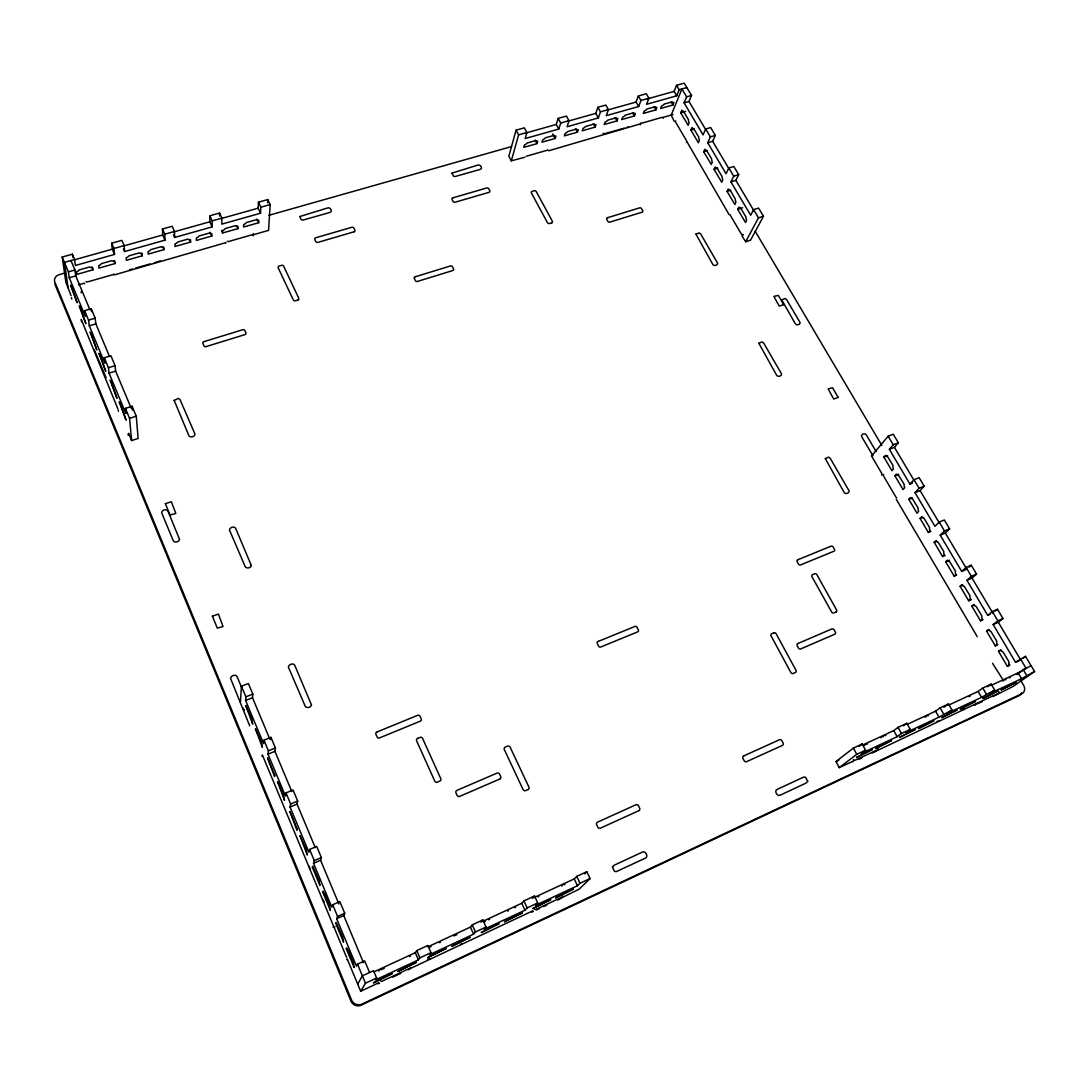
<?xml version="1.0" encoding="UTF-8"?>
<svg xmlns="http://www.w3.org/2000/svg" width="1089" height="1089" viewBox="0 0 1089 1089"><rect width="100%" height="100%" fill="white"/><g stroke="black" fill="none" stroke-linecap="round" stroke-linejoin="round"><path stroke-width="1.5" d="M173.519 234.87L174.676 237.456L212.151 226.88L209.823 221.788L209.837 215.758L219.57 213.049L221.911 218.14L221.829 224.13L260.516 213.213L260.829 207.209L258.447 202.173L267.771 199.573L270.154 204.596L268.575 230.378L253.261 234.775L253.22 235.796M211.838 235.973L211.729 233.563A3.648 1.919 -22.4 0 1 211.062 233.672L209.918 233.577A4.043 2.124 -22.4 0 1 209.197 233.087L198.96 236A4.07 2.137 -22 0 1 198.239 236.885L197.095 237.633A3.662 1.933 -22 0 1 196.415 237.906L196.333 240.438L211.824 236.041L210.095 232.243M212.151 226.88L212.178 220.876L209.837 215.758M219.529 216.044L219.57 213.049M222.592 232.978L222.741 230.446A3.635 1.906 -22.7 0 0 223.422 230.16L224.565 229.425A4.029 2.11 -22.6 0 0 225.287 228.54L235.415 225.668A4.016 2.11 -23.1 0 0 236.095 226.144L237.211 226.253A3.621 1.892 -23.1 0 0 237.892 226.144L237.919 228.622L222.592 232.978L221.435 230.46M225.75 243.364L225.763 242.656L114.059 274.973M963.86 708.367L962.54 709.974M260.516 213.213L258.147 208.19L258.447 202.173M258.706 222.646L258.719 220.237A3.594 1.879 -23.6 0 1 258.052 220.346L256.963 220.237A3.988 2.083 -23.6 0 1 256.296 219.747L246.264 222.592A4.002 2.096 -23.2 0 1 245.529 223.476L244.385 224.225A3.607 1.892 -23.2 0 1 243.718 224.497L243.514 227.029L258.692 222.728L256.936 218.984M267.581 202.799L267.771 199.573M240.438 702.201L241.431 686.206L248.374 683.524L252.811 694.101L252.512 697.777L269.881 739.254M291.798 791.553L274.945 751.356L275.408 747.98L270.957 737.362L263.974 740.166L263.592 743.583L245.597 700.472L245.869 696.81L241.431 686.206M249.708 725.859L231.099 679.754C228.636 676.269 236.218 673.152 237.239 677.045L242.289 689.133M252.662 723.913L251.627 718.74L245.733 705.522L252.648 723.94M92.933 269.827L92.633 267.336A3.798 1.987 -19.4 0 1 91.803 267.486L90.55 267.418A4.206 2.205 -19.4 0 1 89.72 266.941L78.925 270.004A4.233 2.219 -18.9 0 1 78.258 270.902L77.101 271.665A3.825 2.001 -19 0 1 76.393 271.951L76.611 274.469L92.933 269.827L91.816 267.213M262.381 747.231L261.36 742.113L255.398 728.718L262.367 747.245M94.362 349.964L106.096 377.652M115.08 263.538L114.74 261.074A3.771 1.974 -19.9 0 1 114.018 261.197L112.78 261.115A4.179 2.192 -19.9 0 1 111.976 260.639L101.277 263.674A4.206 2.205 -19.5 0 1 100.61 264.559L99.453 265.321A3.798 1.987 -19.5 0 1 98.745 265.607L98.908 268.125L115.08 263.538L113.95 260.938M315.293 847.623L297.052 804.118L297.678 801.068L293.023 789.988L285.999 792.901L285.454 796.005L267.989 754.16L268.411 750.797L263.974 740.166M270.671 739.649L270.957 737.362M142.291 255.792L142.128 253.301A3.73 1.96 -20.6 0 1 141.311 253.451L140.113 253.369A4.138 2.178 -20.6 0 1 139.324 252.893L128.761 255.888A4.165 2.192 -20.2 0 1 128.066 256.773L126.923 257.535A3.757 1.974 -20.2 0 1 126.215 257.807L126.31 260.339L142.291 255.792L141.162 253.22M163.963 249.64L163.745 247.176A3.703 1.947 -21.2 0 1 163.051 247.285L161.866 247.189A4.111 2.164 -21.2 0 1 161.104 246.713L150.636 249.68A4.138 2.164 -20.7 0 1 149.942 250.579L148.798 251.328A3.73 1.96 -20.8 0 1 148.104 251.613L148.145 254.132L163.963 249.64L162.833 247.08M190.602 242.071L190.466 239.594A3.675 1.933 -21.8 0 1 189.772 239.703L188.615 239.621A4.07 2.137 -21.9 0 1 187.88 239.131L177.534 242.057A4.097 2.151 -21.4 0 1 176.826 242.956L175.683 243.705A3.689 1.947 -21.4 0 1 174.989 243.977L174.961 246.509L190.602 242.071L189.459 239.526M338.91 904.02L320.574 860.242L321.364 857.547L316.695 846.425L309.616 849.461L308.908 852.211L290.055 807.031L290.627 804.009L285.999 792.901M309.439 866.395L309.834 869.063M307.18 854.77L306.308 849.924L299.992 835.712L307.166 854.783M680.707 112.78L681.768 110.261A4.084 1.919 76.1 0 0 682.177 110.819L682.898 111.323A3.689 1.742 76.1 0 0 683.456 111.255L688.452 119.695A3.703 1.756 75.8 0 0 688.507 120.797L688.874 122.159A4.084 1.933 75.9 0 0 689.174 122.798L688.18 125.33L680.707 112.78L685.58 111.391M686.846 87.583L679.182 89.734L676.718 95.805L646.594 104.299L648.921 98.241L646.308 93.763L638.345 95.982L640.958 100.474L638.671 106.518L606.287 115.652L608.424 109.608L605.824 105.075L597.875 107.294L600.461 111.84L598.365 117.911L567.056 126.746L569.003 120.675L566.43 116.087L558.14 118.402L560.712 123.003L558.82 129.047L525.157 138.548L526.885 132.504L524.34 127.849L516.063 130.163L508.835 156.244L511.313 160.832L524.816 157.265M369.579 972.491L364.679 960.825L357.505 964.133L356.43 966.134L336.664 918.748L343.756 915.563L344.723 913.235L339.836 901.597L332.703 904.768L331.832 907.164L313.523 863.291L314.272 860.609L309.616 849.461M511.313 160.832L518.609 134.832L516.063 130.163M690.889 130.04L691.978 127.549A4.084 1.947 75.8 0 0 692.386 128.107L693.135 128.625A3.703 1.756 75.8 0 0 693.693 128.57L698.73 137.091A3.703 1.77 75.5 0 0 698.784 138.18L699.152 139.542A4.097 1.96 75.5 0 0 699.451 140.182L698.389 142.754L690.889 130.04L694.142 129.101M537.068 143.557L537.694 141.121A3.376 1.647 -30.2 0 1 537.136 141.202L536.278 141.053A3.743 1.838 -30.2 0 1 535.87 140.535L527.062 143.027A3.743 1.851 -29.9 0 1 526.246 143.898L525.129 144.606A3.376 1.661 -29.9 0 1 524.517 144.864L523.7 147.355L537.027 143.639L535.135 140.195M703.671 151.698L704.842 149.316A4.097 1.974 75.3 0 0 705.209 149.806L705.958 150.336A3.716 1.783 75.3 0 0 706.53 150.296L711.621 158.899A3.716 1.797 75.1 0 0 711.675 160.001L712.043 161.363A4.097 1.987 75.1 0 0 712.342 162.016L711.294 164.493L703.671 151.698L706.924 150.718M558.82 129.047L556.261 124.459L558.14 118.402M548.665 150.799L640.713 123.765L640.318 124.799M714.057 169.299L715.255 166.944A4.111 1.987 75 0 0 715.623 167.434L716.385 167.978A3.716 1.81 75 0 0 716.97 167.951L722.102 176.649A3.73 1.824 74.7 0 0 722.157 177.738L722.524 179.1A4.111 2.015 74.7 0 0 722.824 179.753L721.708 182.258L714.057 169.299L717.733 168.182M727.084 191.378L728.269 188.982A4.125 2.015 74.5 0 0 728.704 189.568L729.467 190.126A3.73 1.824 74.5 0 0 730.066 190.112L735.252 198.906A3.743 1.851 74.2 0 0 735.306 199.995L735.674 201.37A4.125 2.042 74.2 0 0 735.973 202.023L734.83 204.487L727.084 191.378L730.773 190.235M737.689 209.333L738.955 207.06A4.125 2.042 74.1 0 0 739.336 207.563L740.112 208.135A3.743 1.851 74.1 0 0 740.711 208.135L745.951 216.997A3.757 1.865 73.8 0 0 745.992 218.086L746.36 219.461A4.138 2.055 73.8 0 0 746.673 220.128L745.529 222.51L737.689 209.333L742.603 207.781M598.365 117.911L595.778 113.379L597.875 107.294M595.193 127.045L595.955 124.595A3.335 1.606 -31.3 0 1 595.411 124.677L594.608 124.527A3.703 1.77 -31.3 0 1 594.24 123.996L585.678 126.419A3.716 1.783 -31.1 0 1 584.847 127.29L583.731 127.985A3.349 1.606 -31.1 0 1 583.132 128.23L582.193 130.803L595.166 127.114L593.246 123.738M638.671 106.518L636.071 102.053L638.345 95.982M336.664 918.748L337.576 916.421L332.703 904.768M663.119 118.361L663.582 117.217L672.948 114.536M647.165 98.949L674.105 91.381L676.555 85.296L684.205 83.159L691.529 95.451L688.997 101.468L684.096 102.856L703.072 134.886L705.699 128.992L710.641 127.549L715.323 135.404L712.628 141.298L707.714 142.754L726.064 173.736L728.854 167.978L733.823 166.467L738.682 174.648L735.865 180.366L730.91 181.89L750.675 215.227L753.602 209.646L758.584 208.067L763.457 216.248L750.566 240.152L745.679 241.744L742.031 236.027M672.988 104.939L673.9 102.489A3.308 1.525 -32.7 0 1 673.383 102.57L672.634 102.407A3.662 1.688 -32.7 0 1 672.349 101.862L664.167 104.108A3.675 1.702 -32.5 0 1 663.242 105.061L662.153 105.756A3.308 1.538 -32.5 0 1 661.567 105.987L660.492 108.492L672.948 105.007L671.219 102.08M674.241 121.328L671.205 115.121L681.932 88.971L686.601 96.839L684.096 102.856M686.41 141.951L686.696 141.298L729.126 214.683M343.471 941.89L342.722 937.289L336.12 922.397L335.739 923.363L343.457 941.903M707.714 142.754L710.382 136.86L715.323 135.404M555.131 138.494L555.921 135.962A3.362 1.633 -30.5 0 1 555.281 136.057L554.451 135.907A3.73 1.81 -30.6 0 1 554.056 135.39L545.385 137.772A3.743 1.824 -30.3 0 1 544.486 138.725L543.384 139.433A3.376 1.647 -30.3 0 1 542.771 139.678L541.927 142.183L555.131 138.494L552.599 133.933M577.401 132.164L578.245 129.632A3.349 1.62 -31 0 1 577.619 129.727L576.789 129.577A3.716 1.797 -31 0 1 576.421 129.047L567.777 131.497A3.73 1.81 -30.7 0 1 566.947 132.368L565.831 133.062A3.362 1.633 -30.7 0 1 565.232 133.307L564.333 135.88L577.401 132.164L575.496 128.761M1014.866 682.912L1001.022 690.018L1016.16 682.49L1014.894 682.953M346.86 959.668L347.214 958.933L360.663 991.262L378.673 982.836L378.169 983.666L379.489 983.299M730.91 181.89L733.727 176.173L738.682 174.648M932.701 721.326L934.022 720.809L918.435 728.568L932.62 721.204M617.014 120.906L617.844 118.388A3.335 1.579 -31.7 0 1 617.313 118.47L616.524 118.306A3.689 1.756 -31.7 0 1 616.183 117.775L607.703 120.185A3.703 1.77 -31.5 0 1 606.859 121.042L605.756 121.75A3.335 1.593 -31.5 0 1 605.171 121.982L604.191 124.486L617.014 120.906L615.081 117.558M634.424 115.965L635.377 113.419A3.321 1.565 -32 0 1 634.778 113.515L633.989 113.351A3.689 1.729 -32 0 1 633.675 112.82L625.331 115.121A3.689 1.742 -31.8 0 1 624.419 116.074L623.316 116.768A3.335 1.579 -31.8 0 1 622.731 116.999L621.71 119.572L634.424 115.965L632.505 112.616M655.864 109.866L656.858 107.335A3.308 1.538 -32.4 0 1 656.259 107.43L655.496 107.267A3.675 1.715 -32.4 0 1 655.197 106.736L646.948 108.995A3.675 1.729 -32.2 0 1 646.022 109.948L644.919 110.642A3.321 1.552 -32.2 0 1 644.334 110.874L643.272 113.447L655.864 109.866L653.917 106.559M745.679 241.744L758.475 217.841L763.457 216.248M357.682 984.088L362.378 975.826L373.554 970.653L376.644 978.004L375.446 979.923L418.38 959.899L419.878 957.871L431.013 952.684L427.868 945.456L416.747 950.615L415.277 952.698L373.908 971.905M883.887 457.081L885.575 455.256A3.703 1.96 67.6 0 0 885.983 455.801L886.854 456.482A3.975 2.11 67.6 0 0 887.562 456.604L893.048 465.52A3.934 2.083 67.2 0 0 892.939 466.773L893.252 468.107A3.716 1.974 67.2 0 0 893.565 468.774L891.945 470.761L883.887 457.081L887.658 455.61M360.663 991.262L365.468 983.217L376.644 978.004M894.927 475.811L896.655 474.014A3.716 1.974 67.1 0 0 897.077 474.559L897.949 475.267A3.988 2.124 67.1 0 0 898.684 475.403L904.21 484.401A3.948 2.11 66.6 0 0 904.088 485.653L904.401 486.987A3.743 1.987 66.6 0 0 904.714 487.654L903.067 489.601L894.927 475.811L898.711 474.3M908.798 499.293L910.513 497.469A3.743 2.001 66.4 0 0 910.976 498.109L911.874 498.83A4.016 2.137 66.4 0 0 912.609 498.98L918.177 508.195A3.975 2.124 65.9 0 0 918.081 509.325L918.395 510.673A3.771 2.015 66 0 0 918.708 511.34L917.02 513.246L908.798 499.293L912.568 497.768M928.359 532.467L920.055 518.391L921.866 516.69A3.771 2.015 65.8 0 0 922.288 517.261L923.2 517.996A4.043 2.164 65.8 0 0 923.948 518.16L929.557 527.444A4.002 2.137 65.4 0 0 929.462 528.587L929.775 529.921A3.784 2.028 65.4 0 0 930.088 530.602L928.413 532.426L930.891 531.405M942.598 556.574L934.199 542.349L936.05 540.702A3.798 2.028 65.1 0 0 936.486 541.274L937.398 542.036A4.084 2.178 65.1 0 0 938.16 542.213L943.836 551.606A4.043 2.151 64.7 0 0 943.727 552.736L944.04 554.083A3.825 2.042 64.7 0 0 944.354 554.764L942.652 556.547L945.129 555.499M954.168 576.19L945.701 561.829L947.525 560.141A3.825 2.042 64.5 0 0 948.015 560.808L948.955 561.57A4.111 2.192 64.6 0 0 949.731 561.774L955.489 571.153A4.07 2.164 64.1 0 0 955.339 572.378L955.652 573.726A3.839 2.055 64.1 0 0 955.965 574.42L954.223 576.149L956.7 575.101M410.471 968.461L532.698 910.88L531.731 911.969L533.147 911.493M968.679 600.788L960.117 586.277L961.995 584.63A3.852 2.055 63.8 0 0 962.499 585.31L963.438 586.1A4.138 2.205 63.8 0 0 964.228 586.318L970.054 595.806A4.097 2.192 63.4 0 0 969.904 597.031L970.217 598.378A3.88 2.069 63.4 0 0 970.53 599.073L968.747 600.76L971.225 599.671M431.013 952.684L429.447 954.74L473.579 934.171L475.43 931.98L486.048 927.038L482.876 919.933L472.258 924.86L470.434 927.093L427.854 946.858M428.113 957.381L446.272 948.356L428.113 957.394M971.851 606.151L973.77 604.545A3.893 2.069 63.3 0 0 974.26 605.239L975.227 606.042A4.165 2.219 63.3 0 0 976.03 606.274L981.87 615.952A4.138 2.205 62.8 0 0 981.747 617.068L982.06 618.416A3.907 2.083 62.8 0 0 982.373 619.124L980.495 620.798L971.851 606.151L974.383 605.035M986.566 631.089L988.526 629.551A3.92 2.083 62.5 0 0 989.043 630.232L990.01 631.076A4.206 2.246 62.6 0 0 990.827 631.321L996.748 641.122A4.179 2.219 62.1 0 0 996.598 642.224L996.911 643.572A3.948 2.096 62.1 0 0 997.238 644.28L995.305 645.9L986.566 631.089L989.111 629.946M974.219 701.806L975.54 701.439L960.158 709.102L974.233 701.792M912.514 483.094L909.968 484.115L889.345 449.308L894.409 447.334L898.343 442.76L893.252 434.212L888.161 436.172L871.54 456.005L882.281 474.287L881.532 475.144M480.97 922.206L482.876 919.933M889.345 449.308L893.252 444.734L898.343 442.76M1008.686 662.67L1008.999 664.031A3.975 2.11 61.6 0 0 1009.326 664.739L1007.352 666.318L998.531 651.372L1000.6 649.97A3.961 2.096 62 0 0 1001.05 650.569L1002.043 651.426A4.247 2.26 62 0 0 1002.874 651.685L1008.836 661.581A4.206 2.232 61.5 0 0 1008.686 662.67M486.048 927.038L484.129 929.257L524.952 910.227L527.144 907.899L537.721 902.958L534.508 895.988L523.932 900.902L521.767 903.271L482.481 921.498M909.968 484.115L914.025 479.704L919.13 477.663L924.207 486.198L920.082 490.594L915.005 492.65L934.947 526.314L939.208 522.094L944.326 519.97L949.622 528.873L945.32 533.038L940.215 535.175L961.682 571.398L965.507 569.751M896.247 499.293L977.269 636.697M532.29 898.384L534.508 895.988M915.005 492.65L919.102 488.267L924.207 486.198M537.721 902.958L535.475 905.313L577.469 885.738L579.974 883.274L590.075 878.564L586.821 871.717L576.721 876.4L574.243 878.905L533.787 897.69M584.643 873.882L586.821 871.717M561.638 897.812L579.076 889.209L590.075 878.564M940.215 535.175L944.503 531.01L949.622 528.873M961.682 571.398L966.12 567.41L971.252 565.205L976.547 574.094L972.028 578.055L966.923 580.274L987.696 615.339L990.255 614.196M969.019 567.206L971.252 565.205M966.923 580.274L971.415 576.312L976.547 574.094M461.668 943.755L460.497 944.531M987.696 615.339L992.351 611.555L997.497 609.268L1003.01 618.538L998.3 622.255L993.182 624.555L1015.533 662.289L1019.386 660.506M995.155 611.16L997.497 609.268M993.182 624.555L997.864 620.839L1003.01 618.538M852.496 761.81L853.708 760.898L839.265 767.65L835.984 761.551L853.354 748.089L862.148 744.005L865.564 750.226L861.44 753.343L897.159 736.695L901.461 733.496L910.254 729.412L906.824 723.287L898.044 727.357L893.77 730.596L862.515 745.094M859.085 746.373L862.148 744.005M839.265 767.65L856.757 754.323L865.564 750.226M903.571 725.737L906.824 723.287M992.542 663.283L1003.173 680.121M561.461 897.976L559.923 898.929M910.254 729.412L905.885 732.638L939.004 717.188L951.949 709.987L948.505 703.957L940.093 707.85L935.587 711.185L907.001 724.457M120.185 403.556L119.177 401.868L126.079 420.123L120.226 403.502M943.972 707.278L948.505 703.957M1015.533 662.289L1025.552 656.381L1034.55 671.505L1013.287 686.342L997.606 694.238M1023.116 658.151L1025.552 656.381M951.949 709.987L947.389 713.281L981.557 697.355L994.665 690.086L991.208 684.151L982.809 688.044L978.113 691.433L948.424 705.223M987.641 686.71L991.208 684.151M990.976 685.471L1018.12 672.866L1031.065 665.651M994.665 690.086L989.887 693.475L1021.577 678.692L1034.55 671.505M1016.69 674.581L1025.906 668.047L1020.393 658.763M410.104 968.788L408.348 969.809M1002.806 681.061L1003.745 680.598M876.509 750.893L976.112 703.712L974.192 705.304M876.101 751.124L874.344 752.023M996.803 694.7L995.496 695.381M160.342 260.87L154.543 262.68M559.406 899.201L557.704 900.031M500.001 778.934L459.653 796.399A1.987 1.947 40.9 0 1 457.094 795.338L455.992 792.942A1.987 1.933 40 0 1 456.876 790.396L497.21 773.04A1.974 1.906 41.6 0 1 499.579 774.17L500.736 776.661A1.974 1.906 42.1 0 1 500.001 778.921M496.57 924.602L481.243 932.579L499.116 923.717L496.734 924.615M870.792 750.049L856.471 757.481L872.343 749.586L870.764 750.13M890.081 741.051L875.801 748.456L891.578 740.615L890.121 741.16M392.68 977.16L400.711 973.403M536.264 910.05L539.64 908.471M543.792 906.524L546.732 905.15M858.431 759.455L861.971 757.808M872.126 753.057L873.854 752.254M977.337 703.875L982.278 701.575M992.964 696.579L994.597 695.817M378.604 970.966L379.503 970.544M381.245 969.741L382.144 969.319M383.178 968.842L384.226 968.352M409.559 956.591L410.24 956.265M430.128 947.035L431.04 946.6M439.48 942.679L440.501 942.23M454.018 935.927L454.916 935.519M455.937 935.043L456.944 934.58M484.224 921.907L485.218 921.444M488.73 919.81L489.574 919.415M507.515 911.085L508.509 910.622M514.77 907.709L515.655 907.3M538.034 896.914L538.878 896.519M561.57 885.983L562.373 885.602M563.993 884.853L564.946 884.404M864.23 745.407L865.047 745.026M866.613 744.291L867.429 743.923M880.77 737.716L881.477 737.389M882.839 736.763L883.533 736.436M885.166 735.674L885.901 735.334M924.969 717.188L926.14 716.644M927.733 715.909L928.454 715.568M969.36 696.565L970.068 696.252M1005.201 679.917L1005.964 679.563M1009.312 678.011L1010.088 677.657M835.984 761.551L838.87 760.217M975.69 704.651L974.791 705.059M1007.352 666.318L1009.911 665.148M628.326 126.909L626.76 127.427M998.531 651.372L1001.077 650.215M995.305 645.9L997.851 644.742M337.576 916.421L344.723 913.235M980.495 620.798L983.027 619.668M960.117 586.277L962.662 585.174M314.272 860.609L321.364 857.547M313.523 863.291L320.574 860.242M773.789 632.9L771.665 633.812A1.851 1.62 41.7 0 0 770.998 635.758L790.873 672.526A1.879 1.647 44.3 0 0 793.268 673.451L795.31 672.553A1.879 1.633 44.3 0 0 796.005 670.334L776.076 633.648A1.851 1.62 41.7 0 0 773.789 632.9M945.701 561.829L949.499 560.222M934.199 542.349L936.731 541.287M290.627 804.009L297.678 801.068M290.055 807.031L297.052 804.118M417.618 738.396L420 737.403A1.96 1.906 21.5 0 1 422.546 738.342L440.841 778.798A1.987 1.933 32.5 0 1 439.738 781.14L437.233 782.201A1.987 1.933 32.1 0 1 434.906 781.371L416.611 740.86A1.96 1.906 21 0 1 417.618 738.396M920.055 518.391L922.587 517.357M938.8 721.068L937.071 721.354M429.951 958.796L427.473 959.096M268.411 750.797L275.408 747.98M267.989 754.16L274.945 751.356M245.869 696.81L252.811 694.101M245.597 700.472L252.512 697.777M252.512 234.666L228.731 241.486A1.674 1.375 6.1 0 1 227.206 241.254M128.774 435.001L128.611 433.313L131.619 440.555L138.126 438.445L136.261 416.189L132.096 406.251L125.412 408.361L125.916 413.589L109.036 373.159L108.437 367.728L104.285 357.791L110.928 355.776L115.08 365.686L115.638 371.118L131.252 408.375M131.619 440.555L129.564 418.326L136.261 416.189M109.036 373.159L115.638 371.118M108.437 367.728L115.08 365.686M104.285 357.791L104.912 363.29L89.284 325.815L95.846 323.882L95.165 318.206L91.19 308.704L84.602 310.637L85.337 316.341L69.233 277.736L68.403 271.855L62.209 257.031L72.364 254.186L74.597 259.509L75.4 265.457L114.522 254.418L113.977 248.455L111.704 243.187L121.859 240.356L124.132 245.597L124.622 251.545L164.997 240.152L164.752 234.189L162.438 229.017L172.171 226.294L174.485 231.467L174.676 237.456M89.284 325.815L88.563 320.139L95.165 318.206M743.174 234.775L743.297 234.734A1.525 1.212 26.7 0 1 741.391 234.121L730.474 215.568A1.511 1.198 26 0 1 730.324 214.832M131.265 269.351L132.436 269.01M135.54 268.125L150.064 263.96M616.714 130.299L604.858 133.688L603.02 133.375M618.076 129.918L624.283 128.134M78.544 284.828L84.52 283.113L84.615 283.821M69.233 277.736L75.74 275.885L74.95 269.99L70.976 260.53M68.403 271.855L74.95 269.99M686.601 96.839L691.529 95.451M64.782 273.08L58.479 274.918A7.201 5.908 -1 0 0 54.586 281.398L351.91 1000.845A8.494 8.127 -73.5 0 0 361.153 1004.466L1022.462 693.448A7.174 5.881 47.8 0 0 1023.987 685.988L1020.352 679.727M268.901 215.295L511.558 146.579M74.597 259.509L64.442 262.367L68.103 287.918L71.044 295.65M113.977 248.455L124.132 245.597M164.752 234.189L174.485 231.467M212.178 220.876L221.911 218.14M260.829 207.209L270.154 204.596M518.609 134.832L526.885 132.504M560.712 123.003L569.003 120.675M600.461 111.84L608.424 109.608M640.958 100.474L648.921 98.241M74.801 259.699L112.262 249.177L111.704 243.187M123.969 245.869L162.697 234.993L162.438 229.017M173.995 231.848L209.823 221.788M221.094 218.59L258.147 208.19M525.824 133.008L556.261 124.459M567.628 121.287L595.778 113.379M606.941 110.22L636.071 102.053M526.232 156.258L546.977 150.323A1.525 1.212 18.9 0 0 547.713 149.71M130.394 269.514L129.632 269.528M278.77 783.93L277.436 781.603L284.501 800.388L283.562 795.31L278.825 783.957M244.372 710.069L242.806 707.904M324.114 901.746L322.453 899.405M261.864 756.147L262.395 754.976L333.479 925.922L333.111 927.243M705.699 128.992L710.382 136.86M728.854 167.978L733.727 176.173M753.602 209.646L758.475 217.841M888.161 436.172L893.252 444.734M914.025 479.704L919.102 488.267M939.208 522.094L944.503 531.01M966.12 567.41L971.415 576.312M992.351 611.555L997.864 620.839M688.997 101.468L706.271 130.544M712.628 141.298L729.331 169.421M735.865 180.366L753.901 210.762M894.409 447.334L914.188 480.63M920.082 490.594L939.181 522.734M945.32 533.038L966.787 569.193M972.028 578.055L992.814 613.053M998.3 622.255L1020.679 659.92M676.555 85.296L679.182 89.734M1023.034 669.381L1026.505 675.248M674.105 91.381L676.718 95.805M1018.12 672.866L1021.577 678.692M755.221 231.29L881.845 445.455M876.141 451.581L866.667 435.518C866.014 432.306 859.616 434.198 861.903 437.043L872.888 455.719M982.809 688.044L986.266 693.992M978.113 691.433L981.557 697.355M940.093 707.85L943.537 713.894M935.587 711.185L939.004 717.188M898.044 727.357L901.461 733.496M893.77 730.596L897.159 736.695M853.354 748.089L856.757 754.323M128.325 435.124L127.917 434.293M576.721 876.4L579.974 883.274M574.243 878.905L577.469 885.738M236.749 226.117L237.919 228.622M523.932 900.902L527.144 907.899M521.767 903.271L524.952 910.227M472.258 924.86L475.43 931.98M162.697 234.993L164.997 240.152M470.434 927.093L473.579 934.171M123.493 248.932L124.622 251.545M416.747 950.615L419.878 957.871M112.262 249.177L114.522 254.418M415.277 952.698L418.38 959.899M75.509 271.828L76.611 274.469M75.74 275.885L89.951 309.793M95.846 323.882L109.553 356.607M343.756 915.563L363.563 962.853M80.967 291.906L81.348 292.791M84.602 310.637L88.563 320.139M125.412 408.361L129.564 418.326M357.505 964.133L365.468 983.217M68.09 287.823L65.925 282.596L62.209 257.031M71.806 299.121L71.37 297.61M118.442 411.261L118.143 410.185M72.364 254.186L72.772 257.181M91.19 308.704L91.53 311.563M81.525 321.731L81.226 319.39L117.884 408.879M132.096 406.251L132.436 410.172M1021.509 692.767A7.147 5.867 47.9 0 1 1019.563 695.422L360.513 1005.487A8.467 8.086 -73.5 0 1 351.311 1001.88L55.131 284.842A7.174 5.894 -1 0 1 54.995 283.725M346.778 957.367A2.042 1.974 -69.3 0 1 346.316 956.755L334.541 928.413A2.015 1.96 -63.7 0 1 334.908 926.603M86.017 281.52A1.756 1.443 -0.1 0 0 87.556 281.901L112.861 274.673A1.742 1.429 1 0 0 113.828 273.938M253.329 233.631A1.661 1.361 7.2 0 1 253.152 234.121M380.674 981.039A2.055 1.974 -77.6 0 0 382.13 981.203L409.845 968.284A2.028 1.96 -83.7 0 0 410.689 967.495M562.618 895.716A1.947 1.838 65 0 1 561.815 897.254L536.047 909.315A1.96 1.865 68.4 0 1 534.032 908.92M675.711 120.933A1.484 1.143 22.9 0 0 675.534 121.995L685.92 139.705A1.484 1.157 23.5 0 0 686.519 140.277M896.751 497.836A1.647 1.361 38.4 0 1 896.016 497.251L883.642 476.206A1.633 1.348 37.4 0 1 883.724 474.668M662.235 117.122A1.484 1.143 22.4 0 1 661.867 117.408L642.251 123.043A1.484 1.157 21.9 0 1 640.917 122.826M999.021 691.951A1.756 1.457 47.8 0 1 998.504 693.23L977.881 702.881A1.77 1.47 48.1 0 1 976.983 702.95M853.449 759.564A1.824 1.579 50.2 0 0 855.246 760.163L877.258 749.899A1.81 1.552 49.8 0 0 878.02 748.647M612.44 866.953L614.373 871.282L616.197 871.676L645.233 858.214C649.098 856.961 645.26 849.733 641.966 852.292L613.951 865.333L612.44 866.953M838.203 397.403L833.711 399.05L828.144 388.882L832.568 387.752L838.203 397.403M174.186 400.398L188.288 434.239C188.533 438.799 197 436.839 194.455 432.85L180.039 399.636L178.419 398.397L174.186 400.398M451.989 173.124L453.487 176.187L455.039 176.541L480.126 169.421C483.57 168.795 479.936 163.391 477.431 165.229L451.989 173.124M179.549 539.354C179.386 542.131 173.559 543.411 173.001 540.049L162.138 513.94C159.661 510.537 167.066 507.787 168.074 511.408L179.549 539.354M781.752 299.911L795.133 323.433C796.018 326.332 802.076 324.277 799.571 321.609L786.462 299.407L785.074 298.44L781.752 299.911M311.454 704.855C311.059 708.136 304.893 708.776 304.607 704.842L289.293 669.218C285.713 665.27 294.18 661.35 295.146 666.25L311.454 704.855M783.685 304.621L779.22 306.132L773.911 296.399L778.295 295.391L783.685 304.621M312.407 867.32L319.948 885.48L319.118 880.62L312.72 866.259L312.407 867.32M251.341 565.504C250.865 568.594 244.957 569.098 244.657 565.382L230.283 531.922C226.907 528.083 235.142 524.68 236.041 529.254L251.341 565.504M274.755 775.177L274.578 776.511L267.54 757.862L274.755 775.177M322.739 892.136L330.362 910.472L329.586 905.762L324.617 893.797L323.079 891.129L322.739 892.136M212.369 616.183L217.324 628.135L223.027 626.529L218.44 614.101L212.369 616.183M807.711 781.276L806.228 783.005L780.255 795.133C777.097 797.134 773.571 790.178 777.505 789.226L803.736 777.056L805.601 777.26L807.711 781.276M165.378 503.663L170.088 515.029L175.819 513.436L171.354 501.784L165.378 503.663M825.299 458.592L843.662 491.575C844.628 495.59 851.68 492.582 848.208 489.369L830.335 458.469L828.661 457.081L825.299 458.592M695.939 234.135L712.397 263.701C713.309 267.322 720.101 264.818 716.766 261.728L700.771 234.108L699.22 232.883L695.939 234.135M758.842 343.266L776.198 374.466C777.097 378.237 784.012 375.623 780.718 372.479L763.784 343.226L762.177 341.905L758.842 343.266M297.256 829.151L297.011 830.349L289.865 811.428L297.256 829.151M299.829 216.52L301.231 219.733L302.837 220.128L329.763 212.491C333.384 211.974 329.967 206.216 327.285 208.067L299.829 216.52M346.316 948.723L354.129 967.508L353.421 962.962L348.33 950.697L346.697 947.92L346.316 948.723M955.747 710.464L957.136 710.028L941.672 717.733L955.761 710.436M71.438 286.502L77.183 302.742L70.513 285.127L71.384 286.584M80.123 307.357L79.184 305.927L85.895 323.651L80.137 307.329M91.054 333.547L90.088 332.063L96.839 349.937L91.054 333.533M996.843 691.297L998.15 690.889L982.891 698.498L996.857 691.256M392.108 973.634L373.65 982.809L392.108 973.634M913.739 730.038L915.209 729.589L899.528 737.403L913.753 730.011M99.943 354.878L105.756 371.335L98.949 353.34L99.875 354.946M416.434 962.281L398.111 971.388L416.434 962.281M469.999 937.289L451.962 946.259L469.999 937.289M522.257 912.909L504.506 921.743L522.257 912.909M550.653 899.664L533.052 908.417L550.653 899.664M573.236 889.128L555.758 897.826L573.236 889.128M111.105 381.708L110.139 380.184L116.959 398.22L111.078 381.722M639.08 810.57L600.366 828.198A2.001 1.879 54.3 0 1 597.834 827.15L596.663 824.754A2.001 1.879 54 0 1 597.439 822.209L636.126 804.689A1.987 1.851 52.2 0 1 638.481 805.819L639.706 808.297A1.987 1.838 52.4 0 1 639.066 810.57M743.91 755.848L743.488 756.052A1.947 1.742 49.1 0 0 742.984 758.42L744.236 760.803A1.947 1.742 49.3 0 0 746.414 761.756L782.447 745.393A1.933 1.702 48.6 0 0 783.073 742.997L781.875 740.751A1.933 1.702 48.5 0 0 779.493 739.73L743.91 755.848M798.06 643.476L797.665 643.667A1.865 1.62 42.9 0 0 797.23 645.845L798.455 648.091A1.865 1.62 43.1 0 0 800.538 649.003L834.732 634.247A1.851 1.593 43 0 0 835.304 632.028L834.12 629.918A1.838 1.593 42.9 0 0 831.833 628.938L798.06 643.476M836.066 612.004L833.997 612.903A1.838 1.565 41.9 0 1 831.737 612.154L811.958 576.707A1.81 1.552 39.7 0 1 812.612 574.624L814.586 573.821A1.81 1.552 39.8 0 1 816.9 574.706L836.665 610.099A1.824 1.565 41.9 0 1 836.053 612.004M527.988 789.566L525.66 790.587A1.974 1.892 46.4 0 1 523.115 789.661L504.234 749.382A1.96 1.879 38 0 1 505.255 747.095L507.692 746.074A1.96 1.865 38.2 0 1 509.979 746.877L528.914 787.061A1.974 1.892 46.4 0 1 527.988 789.566M377.298 731.849L376.685 732.107A1.756 1.702 9.8 0 0 375.936 734.285L377.189 737.103A1.756 1.702 10.1 0 0 379.489 737.92L420.368 721.136A1.729 1.674 19.8 0 0 421.266 718.971L420.014 716.208A1.729 1.661 19.4 0 0 417.849 715.255L377.298 731.849M598.446 641.353L597.902 641.584A1.661 1.525 35 0 0 597.33 643.585L598.651 646.213A1.661 1.525 35.2 0 0 600.815 646.989L637.65 631.865A1.647 1.497 36.3 0 0 638.358 629.878L637.038 627.305A1.647 1.497 36.1 0 0 634.996 626.406L598.446 641.353M798.278 559.569L797.611 559.855A1.593 1.375 38.6 0 0 797.162 561.706L798.509 564.143A1.593 1.375 38.8 0 0 800.565 564.932L833.929 551.225A1.593 1.348 39.1 0 0 834.514 549.401L833.139 546.977A1.579 1.348 38.9 0 0 831.22 546.106L798.278 559.569M354.17 231.753L317.974 242.357A1.742 1.443 9.9 0 1 315.742 241.445L314.857 239.607A1.742 1.443 9.9 0 1 315.728 237.783L351.91 227.261A1.729 1.429 11.5 0 1 353.952 228.227L354.891 230.119A1.729 1.429 11.5 0 1 354.17 231.753M551.674 222.877L549.632 223.504A1.661 1.361 19.7 0 1 547.536 222.796L531.391 192.998A1.647 1.334 18.8 0 1 532.181 191.337L534.127 190.752A1.647 1.334 18.9 0 1 536.264 191.596L552.395 221.353A1.661 1.348 19.7 0 1 551.674 222.877M453.133 197.762L452.738 197.885A1.674 1.361 15.7 0 0 452.112 199.6L453.078 201.438A1.674 1.361 15.8 0 0 454.984 202.268L488.975 192.345A1.661 1.348 17.1 0 0 489.723 190.616L488.811 188.873A1.661 1.348 17 0 0 486.701 187.989L453.133 197.762M204.283 341.538L203.711 341.728A1.633 1.388 3.4 0 0 202.922 343.471L203.97 345.826A1.633 1.388 3.4 0 0 206.066 346.601L244.971 334.609A1.606 1.375 5.5 0 0 245.896 332.88L244.848 330.566A1.606 1.375 5.5 0 0 242.874 329.695L204.283 341.538M415.467 276.701L414.936 276.865A1.525 1.28 14.2 0 0 414.31 278.485L415.426 280.703A1.538 1.28 14.3 0 0 417.427 281.438L452.779 270.535A1.511 1.266 15.9 0 0 453.541 268.929L452.425 266.764A1.511 1.266 15.8 0 0 450.547 265.934L415.467 276.701M607.893 217.609L607.254 217.814A1.457 1.171 21.9 0 0 606.723 219.338L607.866 221.407A1.457 1.184 21.9 0 0 609.772 222.142L642.047 212.192A1.443 1.157 23 0 0 642.701 210.708L641.53 208.639A1.443 1.157 22.9 0 0 639.76 207.836L607.893 217.609M297.733 300.115L295.432 300.809A1.783 1.511 8.4 0 1 293.363 300.06L278.226 267.867A1.77 1.484 8 0 1 279.233 266.015L281.411 265.362A1.77 1.484 8.1 0 1 283.671 266.206L298.808 298.372A1.783 1.511 8.5 0 1 297.733 300.115"/></g></svg>
